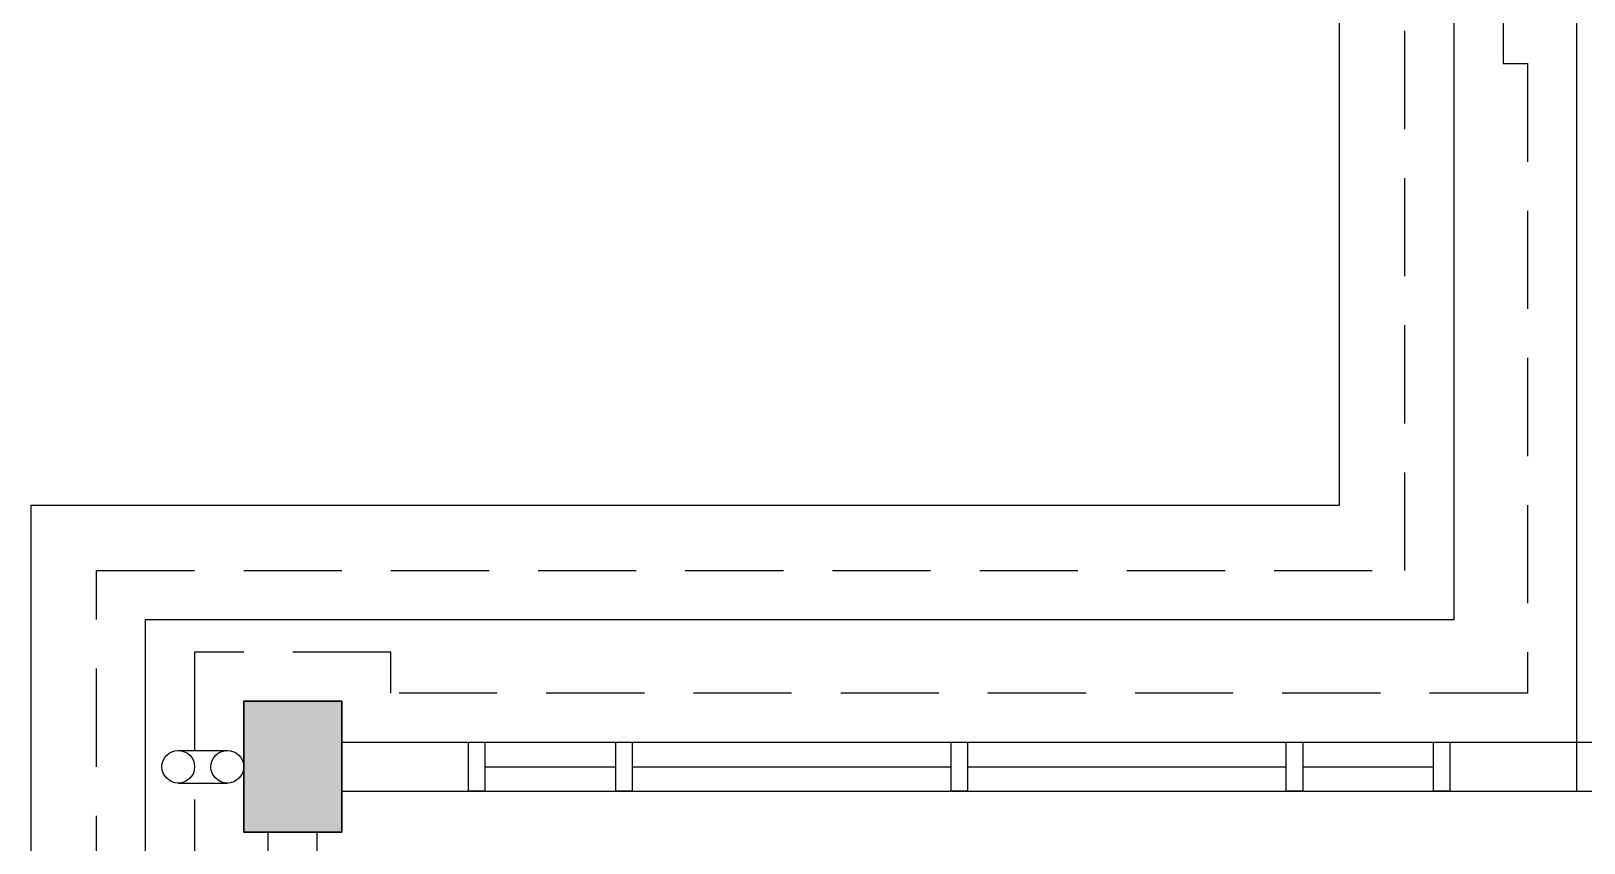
# Model space of a CAD drawing. Header units: inches. Extents: x -86408137 to 595769, y 1041006 to 3160331.
# Drawn here: x 393498 to 398245, y 1095836 to 1098319 of the extents above; entities that cross this region are included whole.
import ezdxf

# ---------------------------------------------------------------- set-up
doc = ezdxf.new("R2010")
doc.units = ezdxf.units.IN
doc.header["$MEASUREMENT"] = 0
doc.linetypes.add('HIDDEN', pattern=[0.375, 0.25, -0.125])
doc.layers.add('COLUMN', color=8, linetype='Continuous', lineweight=30)
for name, color, linetype in [('DOWNPIPE', 8, 'Continuous'), ('LW', 2, 'Continuous'), ('WALL', 1, 'Continuous'), ('WIN', 9, 'Continuous')]:
    doc.layers.add(name, color=color, linetype=linetype)

# ---------------------------------------------------------------- blocks, each defined once
blk = doc.blocks.new('WIN')
at = {"layer": 'WIN', "color": 1}
for p, q in [((-2479668.1, -915154.6), (-2476718.1, -915154.6)), ((-2479643.1, -915229.6), (-2479243.1, -915229.6)), ((-2479193.1, -915229.6), (-2478218.1, -915229.6)), ((-2478168.1, -915229.6), (-2477193.1, -915229.6)), ((-2477143.1, -915229.6), (-2476743.1, -915229.6)), ((-2479668.1, -915304.6), (-2476718.1, -915304.6))]:
    blk.add_line(p, q, dxfattribs=at)
for points in [[(-2479693.1, -915304.6), (-2479643.1, -915304.6), (-2479643.1, -915154.6), (-2479693.1, -915154.6)], [(-2479243.1, -915304.6), (-2479193.1, -915304.6), (-2479193.1, -915154.6), (-2479243.1, -915154.6)], [(-2478218.1, -915304.6), (-2478168.1, -915304.6), (-2478168.1, -915154.6), (-2478218.1, -915154.6)], [(-2477193.1, -915304.6), (-2477143.1, -915304.6), (-2477143.1, -915154.6), (-2477193.1, -915154.6)], [(-2476743.1, -915304.6), (-2476693.1, -915304.6), (-2476693.1, -915154.6), (-2476743.1, -915154.6)]]:
    blk.add_lwpolyline(points, close=True, dxfattribs=at)

msp = doc.modelspace()

# ---------------------------------------------------------------- linework, layer by layer
at = {"layer": 'COLUMN'}
msp.add_lwpolyline([(394147.7, 1096269.1), (394447.7, 1096269.1), (394447.7, 1095869.1), (394147.7, 1095869.1)], close=True, dxfattribs=at)
msp.add_solid([(394147.7, 1096269.1), (394447.7, 1096269.1), (394147.7, 1095869.1), (394447.7, 1095869.1)], dxfattribs=at)
at = {"layer": 'DOWNPIPE'}
for p, q in [((393947.7, 1096119.1), (394097.7, 1096119.1)), ((393947.7, 1096019.1), (394097.7, 1096019.1))]:
    msp.add_line(p, q, dxfattribs=at)
for centre in [(393947.7, 1096069.1), (394097.7, 1096069.1)]:
    msp.add_circle(centre, 50, dxfattribs=at)
at = {"layer": 'LW'}
for p, q in [((397497.7, 1096869.1), (397497.7, 1099369.1)), ((397847.7, 1096519.1), (397847.7, 1099019.1)), ((393497.7, 1083269.1), (393497.7, 1096869.1)), ((393497.7, 1096869.1), (397497.7, 1096869.1)), ((393847.7, 1083619.1), (393847.7, 1096519.1)), ((393847.7, 1096519.1), (397847.7, 1096519.1))]:
    msp.add_line(p, q, dxfattribs=at)
at = {"layer": 'LW', "linetype": 'HIDDEN', "ltscale": 1200}
for p, q in [((397697.7, 1096669.1), (397697.7, 1099169.1)), ((393697.7, 1083469.1), (393697.7, 1096669.1)), ((393697.7, 1096669.1), (397697.7, 1096669.1))]:
    msp.add_line(p, q, dxfattribs=at)
for points in [[(409997.7, 1096294.1), (406522.7, 1096294.1), (406522.7, 1098219.1), (406597.7, 1098219.1), (406597.7, 1098919.1), (405997.7, 1098919.1), (405997.7, 1098844.1), (398597.7, 1098844.1), (398597.7, 1098919.1), (397997.7, 1098919.1), (397997.7, 1098219.1), (398072.7, 1098219.1), (398072.7, 1096294.1), (394597.7, 1096294.1)], [(394597.7, 1096294.1), (394597.7, 1096419.1), (393997.7, 1096419.1), (393997.7, 1095719.1), (394072.7, 1095719.1), (394072.7, 1094719.1)]]:
    msp.add_lwpolyline(points, dxfattribs=at)
at = {"layer": 'WALL'}
for p, q in [((398222.7, 1095994.1), (398222.7, 1098644.1)), ((394447.7, 1096144.1), (394885.2, 1096144.1)), ((397785.2, 1096144.1), (398372.7, 1096144.1)), ((394447.7, 1095994.1), (394885.2, 1095994.1)), ((397785.2, 1095994.1), (398372.7, 1095994.1)), ((394222.7, 1094719.1), (394222.7, 1095869.1)), ((394372.7, 1094569.1), (394372.7, 1095869.1))]:
    msp.add_line(p, q, dxfattribs=at)

# ---------------------------------------------------------------- block references
at = {"layer": 'WIN', "xscale": -1, "rotation": 180}
msp.add_blockref('WIN', (2874528.2, 180839.5), dxfattribs=at)

doc.saveas('drawing.dxf')
